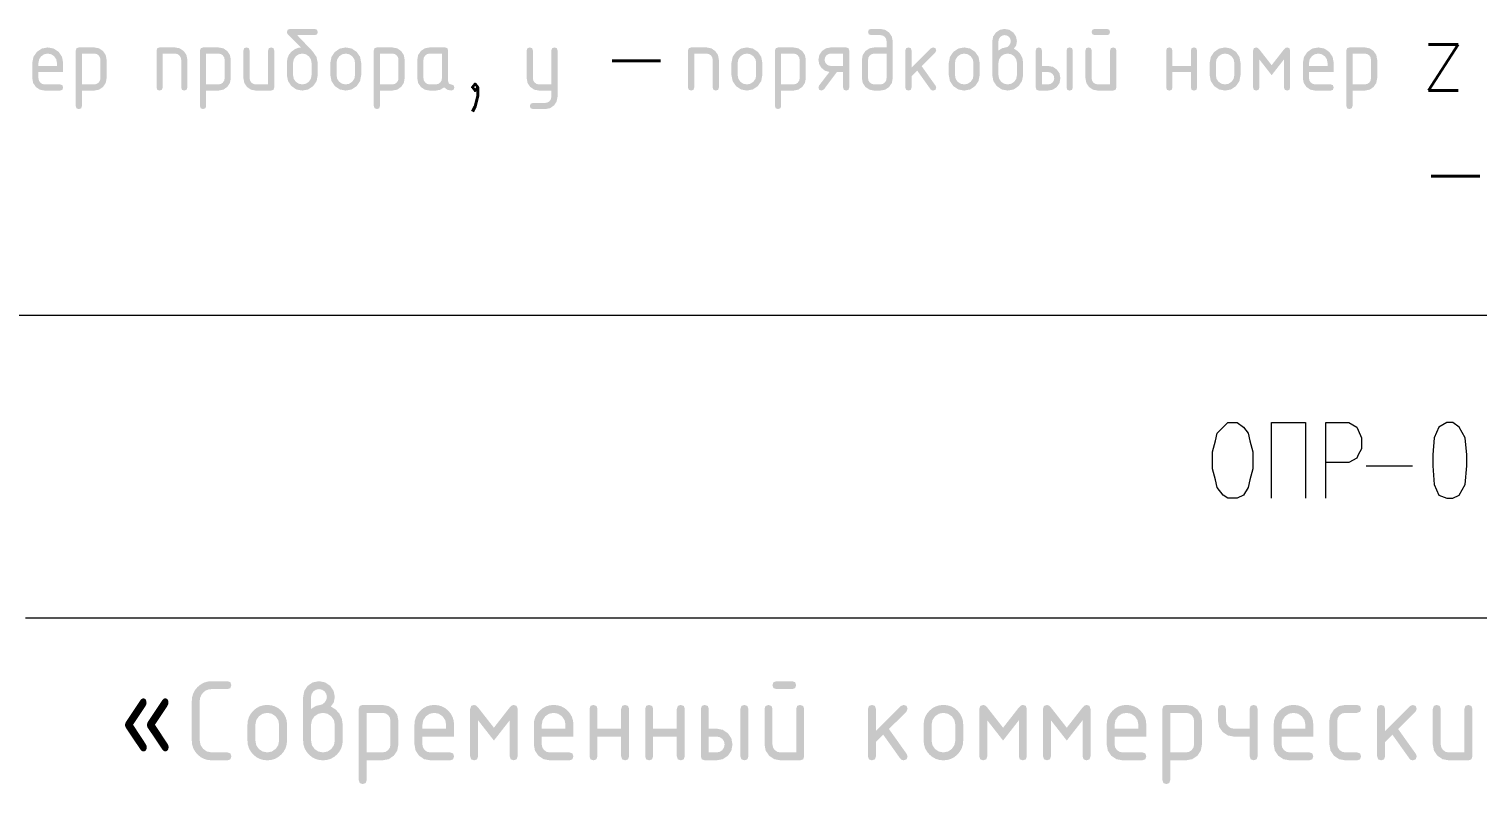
# Model space of a CAD drawing. Header units: millimetres. Extents: x 0 to 420, y 0 to 297.
# Drawn here: x 319.28 to 358.8, y 34.36 to 54.98 of the extents above; entities that cross this region are included whole.
import ezdxf

# ---------------------------------------------------------------- set-up
doc = ezdxf.new("R2010")
doc.units = ezdxf.units.MM
doc.styles.get("Standard").update_dxf_attribs({"font": 'STANDARD'})

msp = doc.modelspace()

# ---------------------------------------------------------------- hatches: boundary and pattern name
h = msp.add_hatch(color=7)
h.paths.add_polyline_path([(327.163971, 54.055036), (327.163971, 53.718244), (327.133034, 53.556186), (327.040499, 53.420587), (326.904487, 53.328328), (326.742843, 53.297666), (326.581199, 53.328328), (326.445187, 53.420587), (326.352927, 53.556186), (326.322266, 53.718244), (326.322266, 54.055036), (326.335908, 54.173169), (326.376836, 54.274558), (326.445049, 54.359204), (326.540547, 54.427107), (326.627708, 54.463349), (326.708668, 54.475614), (326.338802, 54.844928), (326.322266, 54.895088), (326.34335, 54.959098), (326.406602, 54.980527), (327.080738, 54.980527), (327.14399, 54.959443), (327.165074, 54.896191), (327.14399, 54.832939), (327.080738, 54.811855), (326.602834, 54.811855), (327.026168, 54.367024), (327.129383, 54.216405)], flags=0)
h.paths.add_polyline_path([(326.995299, 53.718244), (326.995299, 54.055036), (326.976765, 54.151499), (326.921437, 54.233079), (326.839581, 54.288889), (326.742843, 54.307493), (326.646174, 54.288889), (326.5648, 54.233079), (326.509265, 54.151499), (326.490938, 54.055036), (326.490938, 53.718244), (326.509128, 53.620403), (326.563698, 53.539099), (326.645002, 53.484046), (326.742843, 53.465787), (326.839581, 53.484115), (326.921437, 53.53965), (326.976765, 53.621505)], flags=0)
h = msp.add_hatch(color=7)
h.paths.add_polyline_path([(342.854076, 54.643734), (342.854076, 53.634459), (342.82934, 53.503683), (342.755408, 53.395232), (342.646681, 53.322058), (342.517283, 53.297666), (342.349163, 53.297666), (342.218387, 53.322127), (342.109935, 53.395783), (342.036761, 53.504372), (342.01237, 53.634459), (342.01237, 54.138821), (342.03683, 54.26939), (342.110486, 54.378048), (342.219076, 54.451222), (342.349163, 54.475614), (342.685404, 54.475614), (342.685404, 54.643734), (342.673139, 54.709329), (342.636897, 54.763348), (342.582878, 54.79959), (342.517283, 54.811855), (342.264827, 54.811855), (342.20185, 54.832939), (342.181042, 54.896191), (342.20185, 54.959443), (342.264827, 54.980527), (342.517283, 54.980527), (342.647852, 54.955791), (342.756511, 54.881859), (342.829684, 54.773132)], flags=0)
h.paths.add_polyline_path([(342.685404, 53.634459), (342.685404, 54.307493), (342.349163, 54.307493), (342.284257, 54.29509), (342.2301, 54.257883), (342.193169, 54.203313), (342.181042, 54.138821), (342.181042, 53.634459), (342.193444, 53.569967), (342.230651, 53.515396), (342.284946, 53.478189), (342.349163, 53.465787), (342.517283, 53.465787), (342.581775, 53.477914), (342.636346, 53.514845), (342.67307, 53.569071)], flags=0)
h = msp.add_hatch(color=7)
h.paths.add_polyline_path([(345.738975, 54.391278), (345.841432, 54.45453), (345.935207, 54.475614), (345.985092, 54.490152), (346.03167, 54.534042), (346.064192, 54.588888), (346.075216, 54.643734), (346.062951, 54.709329), (346.026709, 54.763348), (345.972483, 54.79959), (345.907095, 54.811855), (345.84219, 54.799521), (345.788033, 54.762797), (345.751101, 54.708226), (345.738975, 54.643734)], flags=0)
h.paths.add_polyline_path([(346.159552, 54.440887), (346.263387, 54.377979), (346.343658, 54.286547), (346.394783, 54.175752), (346.412008, 54.055036), (346.412008, 53.718244), (346.381071, 53.555704), (346.288536, 53.420036), (346.152524, 53.328259), (345.99088, 53.297666), (345.82834, 53.328328), (345.692673, 53.420587), (345.600895, 53.556186), (345.570303, 53.718244), (345.570303, 54.643734), (345.594763, 54.774303), (345.668419, 54.882962), (345.777008, 54.956135), (345.907095, 54.980527), (346.037182, 54.955791), (346.145771, 54.881859), (346.218945, 54.773132), (346.243337, 54.643734), (346.222321, 54.529288)], flags=0)
h.paths.add_polyline_path([(346.243337, 53.718244), (346.243337, 54.055036), (346.224871, 54.151499), (346.170025, 54.233079), (346.088514, 54.288889), (345.99088, 54.307493), (345.893039, 54.288889), (345.811735, 54.233079), (345.757165, 54.151499), (345.738975, 54.055036), (345.738975, 53.718244), (345.757165, 53.620403), (345.811735, 53.539099), (345.893039, 53.484046), (345.99088, 53.465787), (346.088514, 53.484115), (346.170025, 53.53965), (346.224871, 53.621505)], flags=0)
h = msp.add_hatch(color=7)
h.paths.add_polyline_path([(348.954892, 54.391278), (348.954892, 53.382002), (348.933808, 53.31875), (348.870556, 53.297666), (348.449978, 53.297666), (348.319203, 53.322058), (348.210751, 53.395232), (348.137577, 53.503683), (348.113186, 53.634459), (348.113186, 54.391278), (348.13427, 54.45453), (348.197522, 54.475614), (348.260774, 54.45453), (348.281858, 54.391278), (348.281858, 53.634459), (348.29426, 53.569967), (348.331467, 53.515396), (348.385762, 53.478189), (348.449978, 53.465787), (348.78622, 53.465787), (348.78622, 54.391278), (348.807304, 54.45453), (348.870556, 54.475614), (348.933808, 54.45453)], flags=0)
h.paths.add_polyline_path([(348.700781, 54.811855), (348.365642, 54.811855), (348.302666, 54.832939), (348.281858, 54.896191), (348.302666, 54.959443), (348.365642, 54.980527), (348.700781, 54.980527), (348.764033, 54.959443), (348.785117, 54.896191), (348.764033, 54.832939)], flags=0)
h = msp.add_hatch(color=7)
h.paths.add_polyline_path([(319.795276, 54.307493), (319.698607, 54.288889), (319.617233, 54.233079), (319.561698, 54.151499), (319.543371, 54.055036), (319.543371, 53.9707), (320.047733, 53.9707), (320.047733, 54.055036), (320.029198, 54.151499), (319.97387, 54.233079), (319.892014, 54.288889)], flags=0)
h.paths.add_polyline_path([(319.543371, 53.80258), (319.543371, 53.634459), (319.555773, 53.569967), (319.59298, 53.515396), (319.647275, 53.478189), (319.711491, 53.465787), (320.132068, 53.465787), (320.19532, 53.444772), (320.216404, 53.382002), (320.19532, 53.31875), (320.132068, 53.297666), (319.711491, 53.297666), (319.580715, 53.322058), (319.472264, 53.395232), (319.39909, 53.503683), (319.374699, 53.634459), (319.374699, 54.055036), (319.40536, 54.216198), (319.49762, 54.352141), (319.633632, 54.444677), (319.795276, 54.475614), (319.958573, 54.44509), (320.094586, 54.353795), (320.185881, 54.218058), (320.216404, 54.055036), (320.216404, 53.80258)], flags=0)
h = msp.add_hatch(color=7)
h.paths.add_polyline_path([(320.560676, 54.391278), (320.58176, 54.45453), (320.645012, 54.475614), (321.065589, 54.475614), (321.196159, 54.451222), (321.304817, 54.378048), (321.377991, 54.26939), (321.402382, 54.138821), (321.402382, 53.634459), (321.377991, 53.504372), (321.304817, 53.395783), (321.196159, 53.322127), (321.065589, 53.297666), (320.729348, 53.297666), (320.729348, 52.877089), (320.708264, 52.813837), (320.645012, 52.792753), (320.58176, 52.813837), (320.560676, 52.877089)], flags=0)
h.paths.add_polyline_path([(320.729348, 54.307493), (320.729348, 53.465787), (321.065589, 53.465787), (321.130082, 53.477914), (321.184652, 53.514845), (321.221377, 53.569071), (321.23371, 53.634459), (321.23371, 54.138821), (321.221446, 54.204484), (321.185203, 54.258986), (321.131184, 54.295228), (321.065589, 54.307493)], flags=0)
for points in [[(322.764333, 53.382002), (322.764333, 54.391278), (322.785417, 54.45453), (322.848669, 54.475614), (323.269246, 54.475614), (323.398644, 54.450947), (323.507371, 54.377497), (323.581303, 54.268701), (323.606039, 54.138821), (323.606039, 53.382002), (323.584955, 53.31875), (323.521703, 53.297666), (323.458451, 53.31875), (323.437367, 53.382002), (323.437367, 54.138821), (323.425102, 54.204484), (323.38886, 54.258986), (323.334841, 54.295228), (323.269246, 54.307493), (322.933005, 54.307493), (322.933005, 53.382002), (322.911921, 53.31875), (322.848669, 53.297666), (322.785417, 53.31875)], [(325.977994, 54.391278), (325.977994, 53.382002), (325.95691, 53.31875), (325.893658, 53.297666), (325.473081, 53.297666), (325.342305, 53.322058), (325.233853, 53.395232), (325.160679, 53.503683), (325.136288, 53.634459), (325.136288, 54.391278), (325.157372, 54.45453), (325.220624, 54.475614), (325.283876, 54.45453), (325.30496, 54.391278), (325.30496, 53.634459), (325.317362, 53.569967), (325.354569, 53.515396), (325.408864, 53.478189), (325.473081, 53.465787), (325.809322, 53.465787), (325.809322, 54.391278), (325.830406, 54.45453), (325.893658, 54.475614), (325.95691, 54.45453)], [(333.538824, 53.12679), (333.538824, 53.297666), (333.202583, 53.297666), (333.071807, 53.322127), (332.963355, 53.395783), (332.890182, 53.504372), (332.86579, 53.634459), (332.86579, 54.391278), (332.886874, 54.45453), (332.950126, 54.475614), (333.013378, 54.45453), (333.034462, 54.391278), (333.034462, 53.634459), (333.046865, 53.569967), (333.084072, 53.515396), (333.138366, 53.478189), (333.202583, 53.465787), (333.538824, 53.465787), (333.538824, 54.391278), (333.559908, 54.45453), (333.62316, 54.475614), (333.686412, 54.45453), (333.707496, 54.391278), (333.707496, 53.129546), (333.683243, 52.999666), (333.611033, 52.89087), (333.503546, 52.81742), (333.374562, 52.792753), (333.034462, 52.792753), (332.97121, 52.813837), (332.950126, 52.877089), (332.975482, 52.935518), (333.034462, 52.960874), (333.370703, 52.960874), (333.436298, 52.972794), (333.490317, 53.008278), (333.52656, 53.061746)], [(337.26846, 53.382002), (337.26846, 54.391278), (337.289544, 54.45453), (337.352796, 54.475614), (337.773373, 54.475614), (337.902771, 54.450947), (338.011498, 54.377497), (338.08543, 54.268701), (338.110166, 54.138821), (338.110166, 53.382002), (338.089082, 53.31875), (338.02583, 53.297666), (337.962578, 53.31875), (337.941494, 53.382002), (337.941494, 54.138821), (337.929229, 54.204484), (337.892987, 54.258986), (337.838968, 54.295228), (337.773373, 54.307493), (337.437132, 54.307493), (337.437132, 53.382002), (337.416048, 53.31875), (337.352796, 53.297666), (337.289544, 53.31875)], [(343.367019, 53.922193), (343.895635, 54.45136), (343.955717, 54.475614), (344.018969, 54.45453), (344.040053, 54.391278), (344.014146, 54.332849), (343.644832, 53.962983), (344.022966, 53.430509), (344.040053, 53.380349), (344.018969, 53.318337), (343.955717, 53.297666), (343.915754, 53.306486), (343.885713, 53.333495), (343.523565, 53.841716), (343.367019, 53.685171), (343.367019, 53.382002), (343.345935, 53.31875), (343.282684, 53.297666), (343.219432, 53.31875), (343.198348, 53.382002), (343.198348, 54.391278), (343.219432, 54.45453), (343.282684, 54.475614), (343.345935, 54.45453), (343.367019, 54.391278)], [(350.485514, 53.80258), (350.485514, 53.382002), (350.46443, 53.31875), (350.401179, 53.297666), (350.337927, 53.31875), (350.316843, 53.382002), (350.316843, 54.391278), (350.337927, 54.45453), (350.401179, 54.475614), (350.46443, 54.45453), (350.485514, 54.391278), (350.485514, 53.9707), (350.989876, 53.9707), (350.989876, 54.391278), (351.01096, 54.45453), (351.074212, 54.475614), (351.137464, 54.45453), (351.158548, 54.391278), (351.158548, 53.382002), (351.137464, 53.31875), (351.074212, 53.297666), (351.01096, 53.31875), (350.989876, 53.382002), (350.989876, 53.80258)], [(353.193711, 53.718244), (352.85747, 54.149294), (352.85747, 53.382002), (352.836386, 53.31875), (352.773134, 53.297666), (352.709882, 53.31875), (352.688798, 53.382002), (352.688798, 54.391278), (352.709882, 54.45453), (352.773134, 54.475614), (352.814888, 54.462109), (352.85747, 54.422146), (353.193711, 53.991095), (353.530503, 54.422146), (353.572189, 54.462109), (353.614288, 54.475614), (353.67754, 54.45453), (353.698624, 54.391278), (353.698624, 53.382002), (353.67754, 53.31875), (353.614288, 53.297666), (353.551312, 53.31875), (353.530503, 53.382002), (353.530503, 54.149294)], [(324.699274, 37.170387), (324.780164, 37.14324), (324.807312, 37.062349), (324.780164, 36.981251), (324.699274, 36.954311), (324.267672, 36.954311), (324.180046, 36.944286), (324.104099, 36.91421), (324.039934, 36.864084), (323.987655, 36.793907), (323.954444, 36.714946), (323.943557, 36.630196), (323.943557, 35.550365), (323.967191, 35.425584), (324.038366, 35.32106), (324.142891, 35.249884), (324.267672, 35.226251), (324.699274, 35.226251), (324.780164, 35.199104), (324.807312, 35.118213), (324.780164, 35.037115), (324.699274, 35.010175), (324.267672, 35.010175), (324.159453, 35.020002), (324.059657, 35.049518), (323.968233, 35.098774), (323.885129, 35.167822), (323.81608, 35.250926), (323.766824, 35.342351), (323.737308, 35.442146), (323.727481, 35.550365), (323.727481, 36.630196), (323.737308, 36.738097), (323.766824, 36.837729), (323.81608, 36.929093), (323.885129, 37.012188), (323.968233, 37.081323), (324.059657, 37.130769), (324.159453, 37.160474), (324.267672, 37.170387)], [(331.971118, 35.550365), (331.538965, 36.103234), (331.538965, 35.118213), (331.511818, 35.037115), (331.430927, 35.010175), (331.349829, 35.037115), (331.322888, 35.118213), (331.322888, 36.41412), (331.349829, 36.495011), (331.430927, 36.522158), (331.484739, 36.504864), (331.538965, 36.453256), (331.971118, 35.900387), (332.402719, 36.453256), (332.456532, 36.504864), (332.510757, 36.522158), (332.591648, 36.495011), (332.618796, 36.41412), (332.618796, 35.118213), (332.591648, 35.037115), (332.510757, 35.010175), (332.42966, 35.037115), (332.402719, 35.118213), (332.402719, 36.103234)], [(334.796064, 35.658404), (334.796064, 35.118213), (334.768917, 35.037115), (334.688026, 35.010175), (334.606928, 35.037115), (334.579988, 35.118213), (334.579988, 36.41412), (334.606928, 36.495011), (334.688026, 36.522158), (334.768917, 36.495011), (334.796064, 36.41412), (334.796064, 35.87448), (335.443742, 35.87448), (335.443742, 36.41412), (335.470683, 36.495011), (335.55178, 36.522158), (335.632671, 36.495011), (335.659819, 36.41412), (335.659819, 35.118213), (335.632671, 35.037115), (335.55178, 35.010175), (335.470683, 35.037115), (335.443742, 35.118213), (335.443742, 35.658404)], [(336.315146, 35.658404), (336.315146, 35.118213), (336.287998, 35.037115), (336.207108, 35.010175), (336.12601, 35.037115), (336.099069, 35.118213), (336.099069, 36.41412), (336.12601, 36.495011), (336.207108, 36.522158), (336.287998, 36.495011), (336.315146, 36.41412), (336.315146, 35.87448), (336.962824, 35.87448), (336.962824, 36.41412), (336.989764, 36.495011), (337.070862, 36.522158), (337.151753, 36.495011), (337.1789, 36.41412), (337.1789, 35.118213), (337.151753, 35.037115), (337.070862, 35.010175), (336.989764, 35.037115), (336.962824, 35.118213), (336.962824, 35.658404)], [(342.39484, 35.812193), (343.073937, 36.49129), (343.150556, 36.522158), (343.231447, 36.495011), (343.258594, 36.41412), (343.226073, 36.339155), (342.751476, 35.864558), (343.237648, 35.1805), (343.258594, 35.116559), (343.231447, 35.036702), (343.150556, 35.010175), (343.099224, 35.021474), (343.060708, 35.055925), (342.596034, 35.709115), (342.39484, 35.507922), (342.39484, 35.118213), (342.367693, 35.037115), (342.286802, 35.010175), (342.205704, 35.037115), (342.178764, 35.118213), (342.178764, 36.41412), (342.205704, 36.495011), (342.286802, 36.522158), (342.367693, 36.495011), (342.39484, 36.41412)], [(345.865156, 35.550365), (345.433003, 36.103234), (345.433003, 35.118213), (345.405856, 35.037115), (345.324965, 35.010175), (345.243867, 35.037115), (345.216927, 35.118213), (345.216927, 36.41412), (345.243867, 36.495011), (345.324965, 36.522158), (345.378777, 36.504864), (345.433003, 36.453256), (345.865156, 35.900387), (346.296757, 36.453256), (346.35057, 36.504864), (346.404795, 36.522158), (346.485686, 36.495011), (346.512834, 36.41412), (346.512834, 35.118213), (346.485686, 35.037115), (346.404795, 35.010175), (346.323698, 35.037115), (346.296757, 35.118213), (346.296757, 36.103234)], [(347.603174, 35.550365), (347.171021, 36.103234), (347.171021, 35.118213), (347.143873, 35.037115), (347.062983, 35.010175), (346.981885, 35.037115), (346.954944, 35.118213), (346.954944, 36.41412), (346.981885, 36.495011), (347.062983, 36.522158), (347.116795, 36.504864), (347.171021, 36.453256), (347.603174, 35.900387), (348.034775, 36.453256), (348.088588, 36.504864), (348.142813, 36.522158), (348.223704, 36.495011), (348.250852, 36.41412), (348.250852, 35.118213), (348.223704, 35.037115), (348.142813, 35.010175), (348.061716, 35.037115), (348.034775, 35.118213), (348.034775, 36.103234)], [(352.810956, 36.41412), (352.810956, 35.118213), (352.783809, 35.037115), (352.702918, 35.010175), (352.62182, 35.037115), (352.59488, 35.118213), (352.59488, 35.658404), (352.163278, 35.658404), (351.997569, 35.68941), (351.857905, 35.782427), (351.762682, 35.919542), (351.731125, 36.082288), (351.731125, 36.41412), (351.758066, 36.495011), (351.839163, 36.522158), (351.920054, 36.495011), (351.947202, 36.41412), (351.947202, 36.090005), (351.96298, 36.007736), (352.010591, 35.93787), (352.080527, 35.890259), (352.163278, 35.87448), (352.59488, 35.87448), (352.59488, 36.41412), (352.62182, 36.495011), (352.702918, 36.522158), (352.783809, 36.495011)], [(354.985365, 36.090005), (354.985365, 35.442327), (355.001143, 35.359576), (355.048754, 35.289641), (355.11869, 35.242029), (355.201441, 35.226251), (355.525004, 35.226251), (355.605895, 35.199104), (355.633043, 35.118213), (355.605895, 35.037115), (355.525004, 35.010175), (355.201441, 35.010175), (355.033665, 35.041318), (354.894414, 35.1353), (354.800432, 35.274551), (354.769288, 35.442327), (354.769288, 36.090005), (354.800432, 36.257575), (354.894414, 36.397032), (355.033665, 36.490808), (355.201441, 36.522158), (355.525004, 36.522158), (355.605895, 36.495011), (355.633043, 36.41412), (355.605895, 36.333022), (355.525004, 36.306082), (355.201441, 36.306082), (355.117794, 36.290372), (355.048203, 36.243243), (355.001074, 36.173445)], [(356.288878, 35.812193), (356.967975, 36.49129), (357.044594, 36.522158), (357.125485, 36.495011), (357.152632, 36.41412), (357.120111, 36.339155), (356.645514, 35.864558), (357.131686, 35.1805), (357.152632, 35.116559), (357.125485, 35.036702), (357.044594, 35.010175), (356.993262, 35.021474), (356.954746, 35.055925), (356.490072, 35.709115), (356.288878, 35.507922), (356.288878, 35.118213), (356.261731, 35.037115), (356.18084, 35.010175), (356.099742, 35.037115), (356.072802, 35.118213), (356.072802, 36.41412), (356.099742, 36.495011), (356.18084, 36.522158), (356.261731, 36.495011), (356.288878, 36.41412)], [(358.671714, 36.41412), (358.671714, 35.118213), (358.644566, 35.037115), (358.563676, 35.010175), (358.024036, 35.010175), (357.85626, 35.041318), (357.717009, 35.1353), (357.623027, 35.274551), (357.591883, 35.442327), (357.591883, 36.41412), (357.618824, 36.495011), (357.699921, 36.522158), (357.780812, 36.495011), (357.80796, 36.41412), (357.80796, 35.442327), (357.823738, 35.359576), (357.871349, 35.289641), (357.941285, 35.242029), (358.024036, 35.226251), (358.455637, 35.226251), (358.455637, 36.41412), (358.482578, 36.495011), (358.563676, 36.522158), (358.644566, 36.495011)]]:
    msp.add_hatch(color=7).paths.add_polyline_path(points, flags=0)
h = msp.add_hatch(color=7)
h.paths.add_polyline_path([(323.950311, 54.391278), (323.971394, 54.45453), (324.034646, 54.475614), (324.455224, 54.475614), (324.585793, 54.451222), (324.694451, 54.378048), (324.767625, 54.26939), (324.792016, 54.138821), (324.792016, 53.634459), (324.767625, 53.504372), (324.694451, 53.395783), (324.585793, 53.322127), (324.455224, 53.297666), (324.118982, 53.297666), (324.118982, 52.877089), (324.097898, 52.813837), (324.034646, 52.792753), (323.971394, 52.813837), (323.950311, 52.877089)], flags=0)
h.paths.add_polyline_path([(324.118982, 54.307493), (324.118982, 53.465787), (324.455224, 53.465787), (324.519716, 53.477914), (324.574286, 53.514845), (324.611011, 53.569071), (324.623344, 53.634459), (324.623344, 54.138821), (324.61108, 54.204484), (324.574837, 54.258986), (324.520818, 54.295228), (324.455224, 54.307493)], flags=0)
h = msp.add_hatch(color=7)
h.paths.add_polyline_path([(327.508243, 53.718244), (327.508243, 54.055036), (327.538905, 54.216198), (327.631164, 54.352141), (327.767177, 54.444677), (327.92882, 54.475614), (328.092118, 54.44509), (328.22813, 54.353795), (328.319425, 54.218058), (328.349949, 54.055036), (328.349949, 53.718244), (328.319012, 53.556186), (328.226477, 53.420587), (328.090464, 53.328328), (327.92882, 53.297666), (327.767177, 53.328328), (327.631164, 53.420587), (327.538905, 53.556186)], flags=0)
h.paths.add_polyline_path([(328.181277, 53.718244), (328.181277, 54.055036), (328.162742, 54.151499), (328.107414, 54.233079), (328.025559, 54.288889), (327.92882, 54.307493), (327.832151, 54.288889), (327.750778, 54.233079), (327.695243, 54.151499), (327.676915, 54.055036), (327.676915, 53.718244), (327.695105, 53.620403), (327.749675, 53.539099), (327.83098, 53.484046), (327.92882, 53.465787), (328.025559, 53.484115), (328.107414, 53.53965), (328.162742, 53.621505)], flags=0)
h = msp.add_hatch(color=7)
h.paths.add_polyline_path([(328.694221, 54.391278), (328.715305, 54.45453), (328.778557, 54.475614), (329.199134, 54.475614), (329.329703, 54.451222), (329.438361, 54.378048), (329.511535, 54.26939), (329.535926, 54.138821), (329.535926, 53.634459), (329.511535, 53.504372), (329.438361, 53.395783), (329.329703, 53.322127), (329.199134, 53.297666), (328.862893, 53.297666), (328.862893, 52.877089), (328.841809, 52.813837), (328.778557, 52.792753), (328.715305, 52.813837), (328.694221, 52.877089)], flags=0)
h.paths.add_polyline_path([(328.862893, 54.307493), (328.862893, 53.465787), (329.199134, 53.465787), (329.263626, 53.477914), (329.318196, 53.514845), (329.354921, 53.569071), (329.367255, 53.634459), (329.367255, 54.138821), (329.35499, 54.204484), (329.318748, 54.258986), (329.264729, 54.295228), (329.199134, 54.307493)], flags=0)
h = msp.add_hatch(color=7)
h.paths.add_polyline_path([(330.553232, 54.307493), (330.216991, 54.307493), (330.152085, 54.29509), (330.097928, 54.257883), (330.060997, 54.203313), (330.04887, 54.138821), (330.04887, 53.634459), (330.061273, 53.569967), (330.09848, 53.515396), (330.152774, 53.478189), (330.216991, 53.465787), (330.385111, 53.465787), (330.449604, 53.477914), (330.504174, 53.514845), (330.540899, 53.569071), (330.553232, 53.634459)], flags=0)
h.paths.add_polyline_path([(330.890025, 53.382002), (330.868941, 53.31875), (330.805689, 53.297666), (330.698753, 53.319991), (330.613315, 53.386963), (330.509548, 53.319991), (330.385111, 53.297666), (330.216991, 53.297666), (330.086215, 53.322058), (329.977763, 53.395232), (329.90459, 53.503683), (329.880198, 53.634459), (329.880198, 54.138821), (329.90459, 54.26939), (329.977763, 54.378048), (330.086215, 54.451222), (330.216991, 54.475614), (330.637568, 54.475614), (330.70082, 54.45453), (330.721904, 54.391278), (330.721904, 53.550123), (330.742712, 53.486871), (330.805689, 53.465787), (330.868941, 53.444772)], flags=0)
h = msp.add_hatch(color=7)
h.paths.add_polyline_path([(338.454437, 53.718244), (338.454437, 54.055036), (338.485099, 54.216198), (338.577358, 54.352141), (338.713371, 54.444677), (338.875015, 54.475614), (339.038312, 54.44509), (339.174325, 54.353795), (339.26562, 54.218058), (339.296143, 54.055036), (339.296143, 53.718244), (339.265206, 53.556186), (339.172671, 53.420587), (339.036659, 53.328328), (338.875015, 53.297666), (338.713371, 53.328328), (338.577358, 53.420587), (338.485099, 53.556186)], flags=0)
h.paths.add_polyline_path([(339.127471, 53.718244), (339.127471, 54.055036), (339.108937, 54.151499), (339.053608, 54.233079), (338.971753, 54.288889), (338.875015, 54.307493), (338.778345, 54.288889), (338.696972, 54.233079), (338.641437, 54.151499), (338.623109, 54.055036), (338.623109, 53.718244), (338.641299, 53.620403), (338.69587, 53.539099), (338.777174, 53.484046), (338.875015, 53.465787), (338.971753, 53.484115), (339.053608, 53.53965), (339.108937, 53.621505)], flags=0)
h = msp.add_hatch(color=7)
h.paths.add_polyline_path([(339.640415, 54.391278), (339.661499, 54.45453), (339.724751, 54.475614), (340.145328, 54.475614), (340.275897, 54.451222), (340.384556, 54.378048), (340.457729, 54.26939), (340.482121, 54.138821), (340.482121, 53.634459), (340.457729, 53.504372), (340.384556, 53.395783), (340.275897, 53.322127), (340.145328, 53.297666), (339.809087, 53.297666), (339.809087, 52.877089), (339.788003, 52.813837), (339.724751, 52.792753), (339.661499, 52.813837), (339.640415, 52.877089)], flags=0)
h.paths.add_polyline_path([(339.809087, 54.307493), (339.809087, 53.465787), (340.145328, 53.465787), (340.20982, 53.477914), (340.264391, 53.514845), (340.301115, 53.569071), (340.313449, 53.634459), (340.313449, 54.138821), (340.301184, 54.204484), (340.264942, 54.258986), (340.210923, 54.295228), (340.145328, 54.307493)], flags=0)
h = msp.add_hatch(color=7)
h.paths.add_polyline_path([(341.126254, 53.804785), (341.007191, 53.839787), (340.91128, 53.914476), (340.847545, 54.017554), (340.826392, 54.138821), (340.850784, 54.26939), (340.923958, 54.378048), (341.032409, 54.451222), (341.163185, 54.475614), (341.583762, 54.475614), (341.647014, 54.45453), (341.668098, 54.391278), (341.668098, 53.382002), (341.647014, 53.31875), (341.583762, 53.297666), (341.52051, 53.31875), (341.499426, 53.382002), (341.499426, 53.80258), (341.32855, 53.80258), (340.977977, 53.331842), (340.910728, 53.297666), (340.847476, 53.31875), (340.826392, 53.382002), (340.842929, 53.432714)], flags=0)
h.paths.add_polyline_path([(340.995064, 54.138821), (341.007467, 54.074604), (341.044674, 54.02031), (341.098968, 53.983103), (341.163185, 53.9707), (341.499426, 53.9707), (341.499426, 54.307493), (341.163185, 54.307493), (341.098279, 54.29509), (341.044123, 54.257883), (341.007191, 54.203313)], flags=0)
h = msp.add_hatch(color=7)
h.paths.add_polyline_path([(344.384325, 53.718244), (344.384325, 54.055036), (344.414987, 54.216198), (344.507246, 54.352141), (344.643259, 54.444677), (344.804902, 54.475614), (344.9682, 54.44509), (345.104212, 54.353795), (345.195507, 54.218058), (345.226031, 54.055036), (345.226031, 53.718244), (345.195094, 53.556186), (345.102559, 53.420587), (344.966546, 53.328328), (344.804902, 53.297666), (344.643259, 53.328328), (344.507246, 53.420587), (344.414987, 53.556186)], flags=0)
h.paths.add_polyline_path([(345.057359, 53.718244), (345.057359, 54.055036), (345.038824, 54.151499), (344.983496, 54.233079), (344.901641, 54.288889), (344.804902, 54.307493), (344.708233, 54.288889), (344.62686, 54.233079), (344.571325, 54.151499), (344.552997, 54.055036), (344.552997, 53.718244), (344.571187, 53.620403), (344.625757, 53.539099), (344.707062, 53.484046), (344.804902, 53.465787), (344.901641, 53.484115), (344.983496, 53.53965), (345.038824, 53.621505)], flags=0)
h = msp.add_hatch(color=7)
h.paths.add_polyline_path([(347.429314, 53.634459), (347.404923, 53.503683), (347.331749, 53.395232), (347.22316, 53.322058), (347.093073, 53.297666), (346.840616, 53.297666), (346.777364, 53.31875), (346.75628, 53.382002), (346.75628, 54.391278), (346.777364, 54.45453), (346.840616, 54.475614), (346.903868, 54.45453), (346.924952, 54.391278), (346.924952, 53.9707), (347.093073, 53.9707), (347.22316, 53.946309), (347.331749, 53.873135), (347.404923, 53.764546)], flags=0)
h.paths.add_polyline_path([(347.261193, 53.634459), (347.248929, 53.699847), (347.212687, 53.754073), (347.158461, 53.790315), (347.093073, 53.80258), (346.924952, 53.80258), (346.924952, 53.465787), (347.093073, 53.465787), (347.157565, 53.477914), (347.212135, 53.514845), (347.24886, 53.569071)], flags=0)
h.paths.add_polyline_path([(347.597986, 54.391278), (347.618794, 54.45453), (347.681771, 54.475614), (347.745023, 54.45453), (347.766107, 54.391278), (347.766107, 53.382002), (347.745023, 53.31875), (347.681771, 53.297666), (347.618794, 53.31875), (347.597986, 53.382002)], flags=0)
h = msp.add_hatch(color=7)
h.paths.add_polyline_path([(351.50282, 53.718244), (351.50282, 54.055036), (351.533482, 54.216198), (351.625741, 54.352141), (351.761754, 54.444677), (351.923397, 54.475614), (352.086695, 54.44509), (352.222707, 54.353795), (352.314002, 54.218058), (352.344526, 54.055036), (352.344526, 53.718244), (352.313589, 53.556186), (352.221054, 53.420587), (352.085041, 53.328328), (351.923397, 53.297666), (351.761754, 53.328328), (351.625741, 53.420587), (351.533482, 53.556186)], flags=0)
h.paths.add_polyline_path([(352.175854, 53.718244), (352.175854, 54.055036), (352.157319, 54.151499), (352.101991, 54.233079), (352.020136, 54.288889), (351.923397, 54.307493), (351.826728, 54.288889), (351.745355, 54.233079), (351.68982, 54.151499), (351.671492, 54.055036), (351.671492, 53.718244), (351.689682, 53.620403), (351.744252, 53.539099), (351.825557, 53.484046), (351.923397, 53.465787), (352.020136, 53.484115), (352.101991, 53.53965), (352.157319, 53.621505)], flags=0)
h = msp.add_hatch(color=7)
h.paths.add_polyline_path([(354.466281, 54.307493), (354.369611, 54.288889), (354.288238, 54.233079), (354.232703, 54.151499), (354.214375, 54.055036), (354.214375, 53.9707), (354.718737, 53.9707), (354.718737, 54.055036), (354.700203, 54.151499), (354.644874, 54.233079), (354.563019, 54.288889)], flags=0)
h.paths.add_polyline_path([(354.214375, 53.80258), (354.214375, 53.634459), (354.226778, 53.569967), (354.263985, 53.515396), (354.318279, 53.478189), (354.382496, 53.465787), (354.803073, 53.465787), (354.866325, 53.444772), (354.887409, 53.382002), (354.866325, 53.31875), (354.803073, 53.297666), (354.382496, 53.297666), (354.25172, 53.322058), (354.143268, 53.395232), (354.070095, 53.503683), (354.045703, 53.634459), (354.045703, 54.055036), (354.076365, 54.216198), (354.168624, 54.352141), (354.304637, 54.444677), (354.466281, 54.475614), (354.629578, 54.44509), (354.76559, 54.353795), (354.856885, 54.218058), (354.887409, 54.055036), (354.887409, 53.80258)], flags=0)
h = msp.add_hatch(color=7)
h.paths.add_polyline_path([(355.231681, 54.391278), (355.252765, 54.45453), (355.316017, 54.475614), (355.736594, 54.475614), (355.867163, 54.451222), (355.975821, 54.378048), (356.048995, 54.26939), (356.073387, 54.138821), (356.073387, 53.634459), (356.048995, 53.504372), (355.975821, 53.395783), (355.867163, 53.322127), (355.736594, 53.297666), (355.400353, 53.297666), (355.400353, 52.877089), (355.379269, 52.813837), (355.316017, 52.792753), (355.252765, 52.813837), (355.231681, 52.877089)], flags=0)
h.paths.add_polyline_path([(355.400353, 54.307493), (355.400353, 53.465787), (355.736594, 53.465787), (355.801086, 53.477914), (355.855657, 53.514845), (355.892381, 53.569071), (355.904715, 53.634459), (355.904715, 54.138821), (355.89245, 54.204484), (355.856208, 54.258986), (355.802189, 54.295228), (355.736594, 54.307493)], flags=0)
h = msp.add_hatch(color=7)
h.paths.add_polyline_path([(326.98172, 36.41412), (327.113254, 36.495011), (327.233626, 36.522158), (327.298187, 36.540899), (327.3582, 36.597675), (327.399886, 36.667541), (327.413873, 36.738234), (327.398232, 36.822157), (327.351586, 36.892023), (327.281719, 36.93867), (327.197797, 36.954311), (327.11415, 36.938326), (327.044559, 36.890921), (326.99743, 36.821192), (326.98172, 36.738234)], flags=0)
h.paths.add_polyline_path([(327.52136, 36.478061), (327.654892, 36.397032), (327.757831, 36.279623), (327.823564, 36.13741), (327.845475, 35.981967), (327.845475, 35.550365), (327.835561, 35.441518), (327.805856, 35.341455), (327.75641, 35.250074), (327.687276, 35.167271), (327.604189, 35.098541), (327.512885, 35.049449), (327.413417, 35.019993), (327.305835, 35.010175), (327.196987, 35.020002), (327.096924, 35.049518), (327.005543, 35.098774), (326.92274, 35.167822), (326.854011, 35.250926), (326.804918, 35.342351), (326.775463, 35.442146), (326.765644, 35.550365), (326.765644, 36.738234), (326.797063, 36.905804), (326.891321, 37.045261), (327.030916, 37.139037), (327.197797, 37.170387), (327.364884, 37.138692), (327.504272, 37.044159), (327.598048, 36.904839), (327.629398, 36.738234), (327.602251, 36.591198)], flags=0)
h.paths.add_polyline_path([(327.629398, 35.550365), (327.629398, 35.981967), (327.605834, 36.106335), (327.535141, 36.211273), (327.430823, 36.282242), (327.305835, 36.306082), (327.180089, 36.282242), (327.075427, 36.211273), (327.005009, 36.106335), (326.98172, 35.981967), (326.98172, 35.550365), (327.005009, 35.42462), (327.075427, 35.319958), (327.180089, 35.24954), (327.305835, 35.226251), (327.430823, 35.249884), (327.535141, 35.32106), (327.605834, 35.425584)], flags=0)
h = msp.add_hatch(color=7)
h.paths.add_polyline_path([(340.435999, 36.41412), (340.435999, 35.118213), (340.408852, 35.037115), (340.327961, 35.010175), (339.788321, 35.010175), (339.620545, 35.041318), (339.481295, 35.1353), (339.387312, 35.274551), (339.356169, 35.442327), (339.356169, 36.41412), (339.383109, 36.495011), (339.464207, 36.522158), (339.545098, 36.495011), (339.572245, 36.41412), (339.572245, 35.442327), (339.588024, 35.359576), (339.635635, 35.289641), (339.70557, 35.242029), (339.788321, 35.226251), (340.219923, 35.226251), (340.219923, 36.41412), (340.246864, 36.495011), (340.327961, 36.522158), (340.408852, 36.495011)], flags=0)
h.paths.add_polyline_path([(340.110231, 36.954311), (339.680283, 36.954311), (339.599186, 36.981251), (339.572245, 37.062349), (339.599186, 37.14324), (339.680283, 37.170387), (340.110231, 37.170387), (340.191122, 37.14324), (340.218269, 37.062349), (340.191122, 36.981251)], flags=0)
h = msp.add_hatch(color=7)
h.paths.add_polyline_path([(325.246562, 35.550365), (325.246562, 35.981967), (325.25639, 36.089867), (325.285905, 36.1895), (325.335162, 36.280864), (325.40421, 36.363959), (325.487314, 36.433094), (325.578739, 36.482539), (325.678534, 36.512245), (325.786753, 36.522158), (325.895679, 36.512348), (325.995871, 36.482953), (326.087278, 36.434024), (326.169848, 36.365613), (326.238259, 36.283034), (326.287188, 36.191567), (326.316583, 36.091211), (326.326393, 35.981967), (326.326393, 35.550365), (326.31648, 35.442146), (326.286775, 35.342351), (326.237329, 35.250926), (326.168194, 35.167822), (326.085107, 35.098774), (325.993804, 35.049518), (325.894335, 35.020002), (325.786753, 35.010175), (325.678534, 35.020002), (325.578739, 35.049518), (325.487314, 35.098774), (325.40421, 35.167822), (325.335162, 35.250926), (325.285905, 35.342351), (325.25639, 35.442146)], flags=0)
h.paths.add_polyline_path([(326.110317, 35.550365), (326.110317, 35.981967), (326.086477, 36.106335), (326.015508, 36.211273), (325.910846, 36.282242), (325.786753, 36.306082), (325.661972, 36.282242), (325.557448, 36.211273), (325.486272, 36.106335), (325.462639, 35.981967), (325.462639, 35.550365), (325.485928, 35.42462), (325.556345, 35.319958), (325.661007, 35.24954), (325.786753, 35.226251), (325.910846, 35.249884), (326.015508, 35.32106), (326.086477, 35.425584)], flags=0)
h = msp.add_hatch(color=7)
h.paths.add_polyline_path([(328.284725, 36.41412), (328.311666, 36.495011), (328.392764, 36.522158), (328.932955, 36.522158), (329.100042, 36.490808), (329.23943, 36.397032), (329.333206, 36.257575), (329.364556, 36.090005), (329.364556, 35.442327), (329.333206, 35.275447), (329.23943, 35.135852), (329.100042, 35.041594), (328.932955, 35.010175), (328.500802, 35.010175), (328.500802, 34.469984), (328.473655, 34.389093), (328.392764, 34.361945), (328.311666, 34.389093), (328.284725, 34.469984)], flags=0)
h.paths.add_polyline_path([(328.500802, 36.306082), (328.500802, 35.226251), (328.932955, 35.226251), (329.015913, 35.241961), (329.085641, 35.289089), (329.13277, 35.35868), (329.14848, 35.442327), (329.14848, 36.090005), (329.132839, 36.174341), (329.086192, 36.243794), (329.016808, 36.290441), (328.932955, 36.306082)], flags=0)
h = msp.add_hatch(color=7)
h.paths.add_polyline_path([(330.343998, 36.306082), (330.219217, 36.282242), (330.114692, 36.211273), (330.043517, 36.106335), (330.019883, 35.981967), (330.019883, 35.87448), (330.667561, 35.87448), (330.667561, 35.981967), (330.643721, 36.106335), (330.572752, 36.211273), (330.46809, 36.282242)], flags=0)
h.paths.add_polyline_path([(330.019883, 35.658404), (330.019883, 35.442327), (330.035662, 35.359576), (330.083273, 35.289641), (330.153209, 35.242029), (330.23596, 35.226251), (330.7756, 35.226251), (330.85649, 35.199104), (330.883638, 35.118213), (330.85649, 35.037115), (330.7756, 35.010175), (330.23596, 35.010175), (330.068184, 35.041318), (329.928933, 35.1353), (329.834951, 35.274551), (329.803807, 35.442327), (329.803807, 35.981967), (329.813634, 36.089867), (329.84315, 36.1895), (329.892406, 36.280864), (329.961455, 36.363959), (330.044559, 36.433094), (330.135983, 36.482539), (330.235779, 36.512245), (330.343998, 36.522158), (330.452923, 36.512348), (330.553115, 36.482953), (330.644522, 36.434024), (330.727093, 36.365613), (330.795504, 36.283034), (330.844433, 36.191567), (330.873828, 36.091211), (330.883638, 35.981967), (330.883638, 35.658404)], flags=0)
h = msp.add_hatch(color=7)
h.paths.add_polyline_path([(333.601097, 36.306082), (333.476316, 36.282242), (333.371792, 36.211273), (333.300616, 36.106335), (333.276983, 35.981967), (333.276983, 35.87448), (333.924661, 35.87448), (333.924661, 35.981967), (333.900821, 36.106335), (333.829852, 36.211273), (333.72519, 36.282242)], flags=0)
h.paths.add_polyline_path([(333.276983, 35.658404), (333.276983, 35.442327), (333.292761, 35.359576), (333.340372, 35.289641), (333.410308, 35.242029), (333.493059, 35.226251), (334.032699, 35.226251), (334.11359, 35.199104), (334.140737, 35.118213), (334.11359, 35.037115), (334.032699, 35.010175), (333.493059, 35.010175), (333.325283, 35.041318), (333.186032, 35.1353), (333.09205, 35.274551), (333.060906, 35.442327), (333.060906, 35.981967), (333.070733, 36.089867), (333.100249, 36.1895), (333.149506, 36.280864), (333.218554, 36.363959), (333.301658, 36.433094), (333.393082, 36.482539), (333.492878, 36.512245), (333.601097, 36.522158), (333.710023, 36.512348), (333.810215, 36.482953), (333.901622, 36.434024), (333.984192, 36.365613), (334.052603, 36.283034), (334.101532, 36.191567), (334.130927, 36.091211), (334.140737, 35.981967), (334.140737, 35.658404)], flags=0)
h = msp.add_hatch(color=7)
h.paths.add_polyline_path([(338.481905, 35.442327), (338.450555, 35.274551), (338.356779, 35.1353), (338.217391, 35.041318), (338.050304, 35.010175), (337.726189, 35.010175), (337.645091, 35.037115), (337.618151, 35.118213), (337.618151, 36.41412), (337.645091, 36.495011), (337.726189, 36.522158), (337.80708, 36.495011), (337.834227, 36.41412), (337.834227, 35.87448), (338.050304, 35.87448), (338.217391, 35.843061), (338.356779, 35.748803), (338.450555, 35.609414)], flags=0)
h.paths.add_polyline_path([(338.26638, 35.442327), (338.250739, 35.52625), (338.204093, 35.596116), (338.134226, 35.642763), (338.050304, 35.658404), (337.834227, 35.658404), (337.834227, 35.226251), (338.050304, 35.226251), (338.133261, 35.241961), (338.20299, 35.289089), (338.250395, 35.35868)], flags=0)
h.paths.add_polyline_path([(338.697982, 36.41412), (338.724922, 36.495011), (338.80602, 36.522158), (338.886911, 36.495011), (338.914058, 36.41412), (338.914058, 35.118213), (338.886911, 35.037115), (338.80602, 35.010175), (338.724922, 35.037115), (338.697982, 35.118213)], flags=0)
h = msp.add_hatch(color=7)
h.paths.add_polyline_path([(343.697845, 35.550365), (343.697845, 35.981967), (343.707672, 36.089867), (343.737188, 36.1895), (343.786444, 36.280864), (343.855493, 36.363959), (343.938597, 36.433094), (344.030021, 36.482539), (344.129817, 36.512245), (344.238036, 36.522158), (344.346961, 36.512348), (344.447153, 36.482953), (344.53856, 36.434024), (344.621131, 36.365613), (344.689542, 36.283034), (344.738471, 36.191567), (344.767866, 36.091211), (344.777676, 35.981967), (344.777676, 35.550365), (344.767763, 35.442146), (344.738057, 35.342351), (344.688611, 35.250926), (344.619477, 35.167822), (344.53639, 35.098774), (344.445086, 35.049518), (344.345618, 35.020002), (344.238036, 35.010175), (344.129817, 35.020002), (344.030021, 35.049518), (343.938597, 35.098774), (343.855493, 35.167822), (343.786444, 35.250926), (343.737188, 35.342351), (343.707672, 35.442146)], flags=0)
h.paths.add_polyline_path([(344.561599, 35.550365), (344.561599, 35.981967), (344.537759, 36.106335), (344.46679, 36.211273), (344.362128, 36.282242), (344.238036, 36.306082), (344.113255, 36.282242), (344.00873, 36.211273), (343.937555, 36.106335), (343.913921, 35.981967), (343.913921, 35.550365), (343.93721, 35.42462), (344.007628, 35.319958), (344.11229, 35.24954), (344.238036, 35.226251), (344.362128, 35.249884), (344.46679, 35.32106), (344.537759, 35.425584)], flags=0)
h = msp.add_hatch(color=7)
h.paths.add_polyline_path([(349.233153, 36.306082), (349.108372, 36.282242), (349.003848, 36.211273), (348.932672, 36.106335), (348.909039, 35.981967), (348.909039, 35.87448), (349.556717, 35.87448), (349.556717, 35.981967), (349.532877, 36.106335), (349.461908, 36.211273), (349.357246, 36.282242)], flags=0)
h.paths.add_polyline_path([(348.909039, 35.658404), (348.909039, 35.442327), (348.924817, 35.359576), (348.972428, 35.289641), (349.042364, 35.242029), (349.125115, 35.226251), (349.664755, 35.226251), (349.745646, 35.199104), (349.772793, 35.118213), (349.745646, 35.037115), (349.664755, 35.010175), (349.125115, 35.010175), (348.957339, 35.041318), (348.818088, 35.1353), (348.724106, 35.274551), (348.692962, 35.442327), (348.692962, 35.981967), (348.702789, 36.089867), (348.732305, 36.1895), (348.781561, 36.280864), (348.85061, 36.363959), (348.933714, 36.433094), (349.025138, 36.482539), (349.124934, 36.512245), (349.233153, 36.522158), (349.342079, 36.512348), (349.442271, 36.482953), (349.533678, 36.434024), (349.616248, 36.365613), (349.684659, 36.283034), (349.733588, 36.191567), (349.762983, 36.091211), (349.772793, 35.981967), (349.772793, 35.658404)], flags=0)
h = msp.add_hatch(color=7)
h.paths.add_polyline_path([(350.212044, 36.41412), (350.238984, 36.495011), (350.320082, 36.522158), (350.860273, 36.522158), (351.02736, 36.490808), (351.166749, 36.397032), (351.260524, 36.257575), (351.291874, 36.090005), (351.291874, 35.442327), (351.260524, 35.275447), (351.166749, 35.135852), (351.02736, 35.041594), (350.860273, 35.010175), (350.42812, 35.010175), (350.42812, 34.469984), (350.400973, 34.389093), (350.320082, 34.361945), (350.238984, 34.389093), (350.212044, 34.469984)], flags=0)
h.paths.add_polyline_path([(350.42812, 36.306082), (350.42812, 35.226251), (350.860273, 35.226251), (350.943231, 35.241961), (351.01296, 35.289089), (351.060088, 35.35868), (351.075798, 35.442327), (351.075798, 36.090005), (351.060157, 36.174341), (351.013511, 36.243794), (350.944127, 36.290441), (350.860273, 36.306082)], flags=0)
h = msp.add_hatch(color=7)
h.paths.add_polyline_path([(353.790398, 36.306082), (353.665616, 36.282242), (353.561092, 36.211273), (353.489916, 36.106335), (353.466283, 35.981967), (353.466283, 35.87448), (354.113961, 35.87448), (354.113961, 35.981967), (354.090121, 36.106335), (354.019152, 36.211273), (353.91449, 36.282242)], flags=0)
h.paths.add_polyline_path([(353.466283, 35.658404), (353.466283, 35.442327), (353.482062, 35.359576), (353.529673, 35.289641), (353.599608, 35.242029), (353.68236, 35.226251), (354.221999, 35.226251), (354.30289, 35.199104), (354.330037, 35.118213), (354.30289, 35.037115), (354.221999, 35.010175), (353.68236, 35.010175), (353.514583, 35.041318), (353.375333, 35.1353), (353.28135, 35.274551), (353.250207, 35.442327), (353.250207, 35.981967), (353.260034, 36.089867), (353.28955, 36.1895), (353.338806, 36.280864), (353.407854, 36.363959), (353.490959, 36.433094), (353.582383, 36.482539), (353.682179, 36.512245), (353.790398, 36.522158), (353.899323, 36.512348), (353.999515, 36.482953), (354.090922, 36.434024), (354.173492, 36.365613), (354.241903, 36.283034), (354.290832, 36.191567), (354.320228, 36.091211), (354.330037, 35.981967), (354.330037, 35.658404)], flags=0)

# ---------------------------------------------------------------- linework, layer by layer
at = {"color": 7, "lineweight": 0}
for points in [[(418.338, 47.159333), (265.472334, 47.159333)], [(353.187, 42.164), (353.187, 44.238333), (354.118334, 44.238333), (354.118334, 42.164)], [(354.668667, 42.164), (354.668667, 44.238333), (355.303667, 44.238333), (355.515334, 44.111333), (355.557667, 44.026666), (355.642334, 43.815), (355.642334, 43.518666), (355.557667, 43.349333), (355.515334, 43.264666), (355.303667, 43.137666), (354.668667, 43.137666)], [(355.769334, 43.053), (357.039334, 43.053)], [(319.193334, 38.904333), (418.338, 38.904333)]]:
    msp.add_lwpolyline(points, dxfattribs=at)
for points in [[(352.001667, 44.238333), (352.255667, 44.238333), (352.425, 44.111333), (352.552, 43.942), (352.594334, 43.730333), (352.679, 43.434), (352.679, 42.968333), (352.594334, 42.672), (352.552, 42.460333), (352.425, 42.248666), (352.255667, 42.164), (352.001667, 42.164), (351.874667, 42.248666), (351.705334, 42.460333), (351.663, 42.672), (351.578334, 42.968333), (351.578334, 43.434), (351.663, 43.730333), (351.705334, 43.942), (351.874667, 44.111333)], [(357.970667, 44.238333), (357.759, 44.111333), (357.632, 43.815), (357.589667, 43.349333), (357.589667, 43.053), (357.632, 42.545), (357.759, 42.248666), (357.970667, 42.164), (358.14, 42.164), (358.309334, 42.248666), (358.478667, 42.545), (358.521, 43.053), (358.521, 43.349333), (358.478667, 43.815), (358.309334, 44.111333), (358.14, 44.238333)]]:
    msp.add_lwpolyline(points, close=True, dxfattribs=at)

# ---------------------------------------------------------------- texts
at = {"color": 7, "attachment_point": 1}
for s, insert, char_height, width in [('z -', (357.250993, 55.185341), 1.887681, 3.72292642), ('- ', (334.899007, 55.185341), 1.887681, 0.83896933), (', ', (331.089007, 55.185341), 1.887681, 0.10487117), ('«', (321.775674, 37.428052), 2.417872, 1.34326222)]:
    msp.add_mtext(s, dxfattribs=dict(at, insert=insert, char_height=char_height, width=width))

doc.saveas('drawing.dxf')
